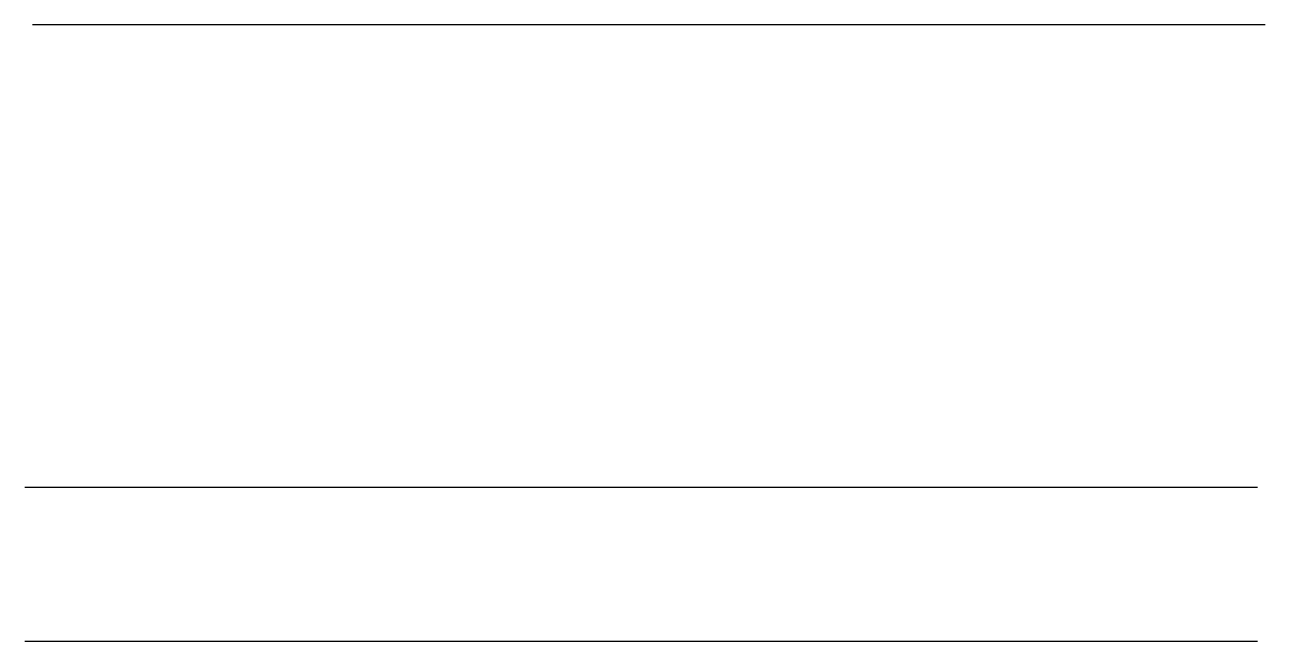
# Model space of a CAD drawing. Header units: millimetres. Extents: x 0 to 40.2, y 0 to 20.
import ezdxf

# ---------------------------------------------------------------- set-up
doc = ezdxf.new("R2010")
doc.units = ezdxf.units.MM
for name, color, linetype in [('Layer_1', 7, 'CONTINUOUS'), ('Score', 1, 'CONTINUOUS'), ('Vinyl', 7, 'CONTINUOUS')]:
    doc.layers.add(name, color=color, linetype=linetype)

msp = doc.modelspace()

# ---------------------------------------------------------------- linework, layer by layer
at = {"layer": 'Layer_1'}
msp.add_line((0, 0), (40, 0), dxfattribs=at)
at = {"layer": 'Score'}
msp.add_line((0, 5), (40, 5), dxfattribs=at)
at = {"layer": 'Vinyl'}
msp.add_line((40.25, 20), (0.25, 20), dxfattribs=at)

doc.saveas('drawing.dxf')
